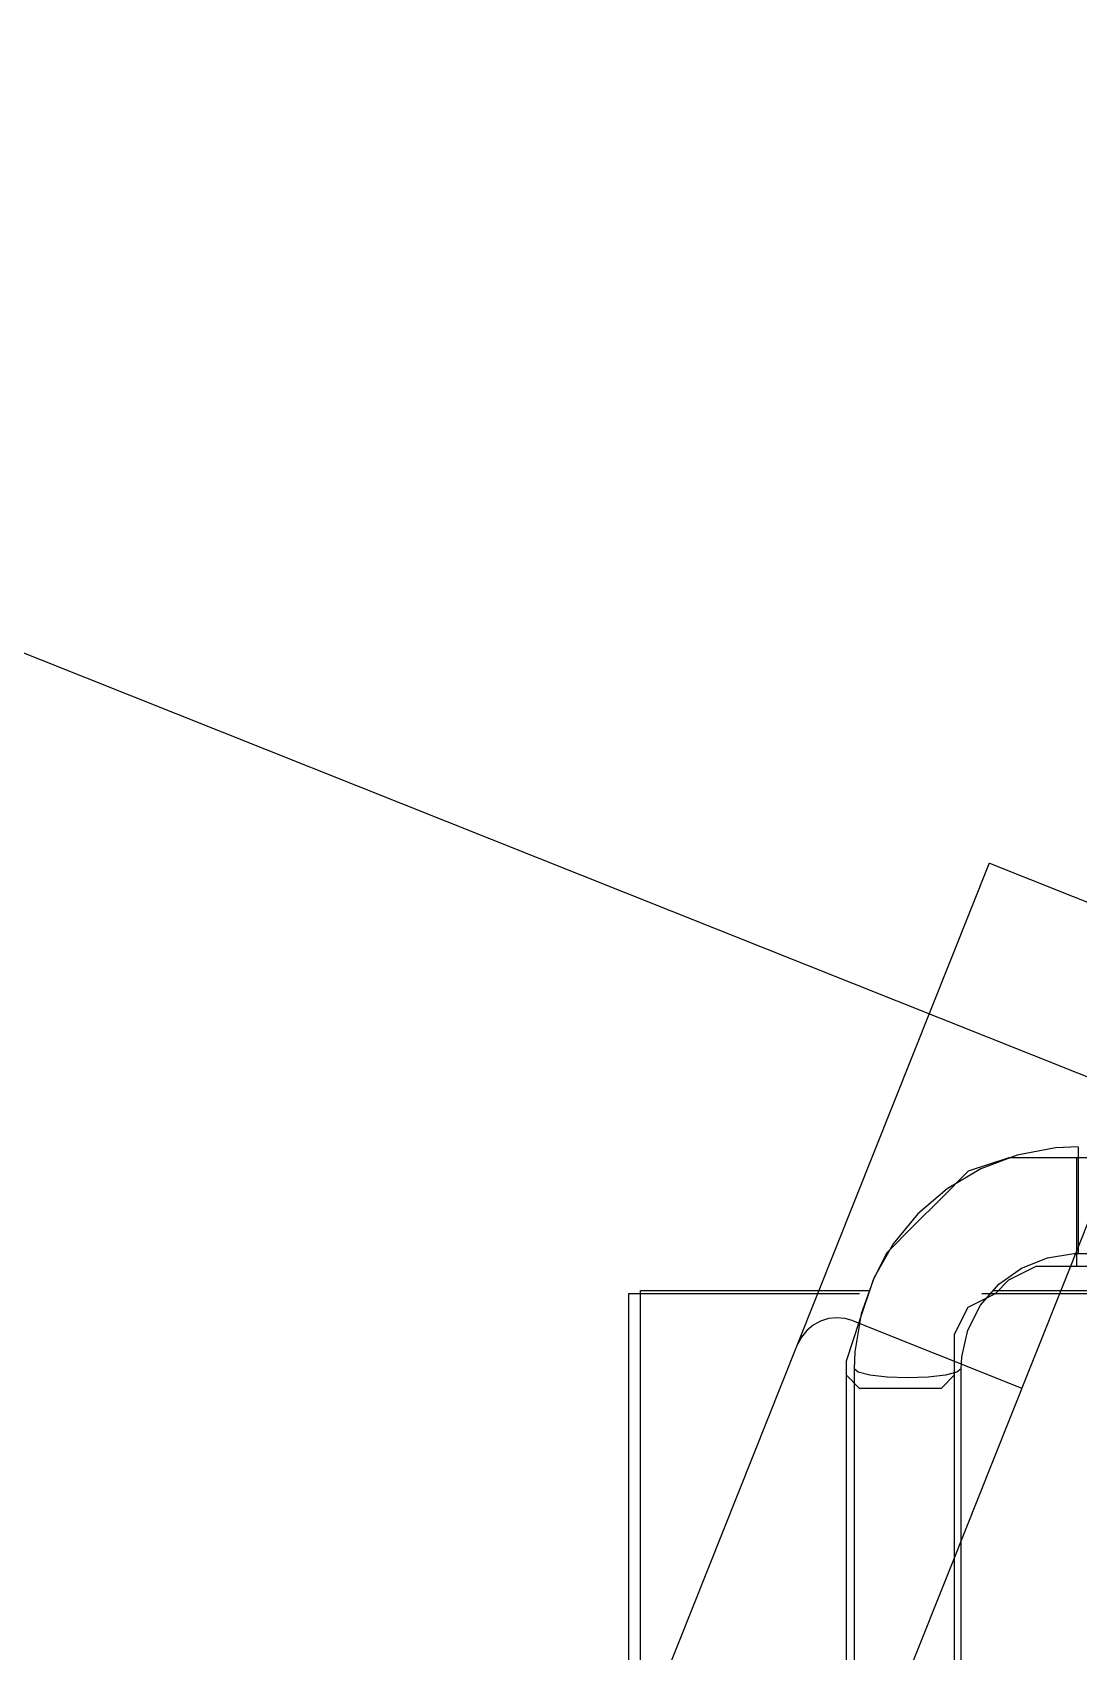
# Model space of a CAD drawing. Extents: x 3 to 592, y 5 to 207.
# Drawn here: x 44.558 to 47.277, y 67.191 to 71.399 of the extents above; entities that cross this region are included whole.
import ezdxf

# ---------------------------------------------------------------- set-up
doc = ezdxf.new("R2010")
doc.units = 0
doc.layers.get('0').update_dxf_attribs({"linetype": 'CONTINUOUS'})

msp = doc.modelspace()

# ---------------------------------------------------------------- linework, layer by layer
at = {"color": 7}
for points in [[(55.350833, 65.475556), (26.67, 76.905556)], [(47.849367, 69.682042), (47.834903, 69.645706), (47.816911, 69.600198), (47.791511, 69.536698), (47.759056, 69.455206), (47.719544, 69.356076), (47.672625, 69.238954), (47.619003, 69.104192), (47.558325, 68.951793), (47.490944, 68.782459), (47.416508, 68.59584), (47.335369, 68.392287), (47.247881, 68.172506), (47.153689, 67.936145), (47.053147, 67.683909), (46.946256, 67.415798), (46.833367, 67.132165)], [(47.849367, 69.682042), (47.834903, 69.645706), (47.816911, 69.600198), (47.791511, 69.536698), (47.759056, 69.455206), (47.719544, 69.356076), (47.672625, 69.238954), (47.619003, 69.104192), (47.558325, 68.951793), (47.490944, 68.782459), (47.416508, 68.59584), (47.335369, 68.392287), (47.247881, 68.172506), (47.153689, 67.936145), (47.053147, 67.683909), (46.946256, 67.415798), (46.833367, 67.132165)], [(46.546523, 67.988462), (47.045351, 69.240118)], [(46.546523, 67.988462), (47.045351, 69.240118)], [(47.045245, 69.239977), (47.587112, 69.024077)], [(47.045245, 69.239977), (47.587112, 69.024077)], [(47.272222, 68.474167), (47.201667, 68.474167), (47.095833, 68.474167), (46.99, 68.438889), (46.919444, 68.368333), (46.848889, 68.297778), (46.778333, 68.227222), (46.743056, 68.156667), (46.707778, 68.050833), (46.6725, 67.945), (46.6725, 67.909722)], [(47.276879, 68.502812), (47.216554, 68.499637), (47.117071, 68.480587), (47.022526, 68.444957), (46.93539, 68.393451), (46.858837, 68.328187), (46.794632, 68.250223), (46.745243, 68.162734), (46.711729, 68.06819), (46.695148, 67.969412), (46.693384, 67.925668)], [(47.276879, 68.502812), (47.216554, 68.499637), (47.117071, 68.480587), (47.022526, 68.444957), (46.93539, 68.393451), (46.858837, 68.328187), (46.794632, 68.250223), (46.745243, 68.162734), (46.711729, 68.06819), (46.695148, 67.969412), (46.693384, 67.925668)], [(47.276879, 68.502812), (47.216554, 68.499637), (47.117071, 68.480587), (47.022526, 68.444957), (46.93539, 68.393451), (46.858837, 68.328187), (46.794632, 68.250223), (46.745243, 68.162734), (46.711729, 68.06819), (46.695148, 67.969412), (46.693384, 67.925668)], [(47.276879, 68.502812), (47.216554, 68.499637), (47.117071, 68.480587), (47.022526, 68.444957), (46.93539, 68.393451), (46.858837, 68.328187), (46.794632, 68.250223), (46.745243, 68.162734), (46.711729, 68.06819), (46.695148, 67.969412), (46.693384, 67.925668)], [(47.766111, 68.474167), (47.272222, 68.474167)], [(47.272222, 68.191944), (47.272222, 68.227222), (47.272222, 68.2625), (47.272222, 68.333056), (47.272222, 68.368333), (47.272222, 68.438889), (47.272222, 68.474167)], [(47.276879, 68.22507), (47.276879, 68.250823), (47.276879, 68.289981), (47.276879, 68.340781), (47.276879, 68.394756), (47.276879, 68.444498), (47.276879, 68.48154), (47.276879, 68.500942)], [(47.276879, 68.22507), (47.276879, 68.250823), (47.276879, 68.289981), (47.276879, 68.340781), (47.276879, 68.394756), (47.276879, 68.444498), (47.276879, 68.48154), (47.276879, 68.500942)], [(47.276879, 68.22507), (47.276879, 68.250823), (47.276879, 68.289981), (47.276879, 68.340781), (47.276879, 68.394756), (47.276879, 68.444498), (47.276879, 68.48154), (47.276879, 68.500942)], [(47.276879, 68.22507), (47.276879, 68.250823), (47.276879, 68.289981), (47.276879, 68.340781), (47.276879, 68.394756), (47.276879, 68.444498), (47.276879, 68.48154), (47.276879, 68.500942)], [(46.971338, 67.925774), (46.973102, 67.956465), (46.98933, 68.026315), (47.021785, 68.090874), (47.06941, 68.145554), (47.128677, 68.187535), (47.19641, 68.214346), (47.264849, 68.224929), (47.276844, 68.224929)], [(46.971338, 67.925774), (46.973102, 67.956465), (46.98933, 68.026315), (47.021785, 68.090874), (47.06941, 68.145554), (47.128677, 68.187535), (47.19641, 68.214346), (47.264849, 68.224929), (47.276844, 68.224929)], [(46.971338, 67.925774), (46.973102, 67.956465), (46.98933, 68.026315), (47.021785, 68.090874), (47.06941, 68.145554), (47.128677, 68.187535), (47.19641, 68.214346), (47.264849, 68.224929), (47.276844, 68.224929)], [(46.971338, 67.925774), (46.973102, 67.956465), (46.98933, 68.026315), (47.021785, 68.090874), (47.06941, 68.145554), (47.128677, 68.187535), (47.19641, 68.214346), (47.264849, 68.224929), (47.276844, 68.224929)], [(47.276879, 68.22507), (47.776765, 68.22507)], [(47.276879, 68.22507), (47.776765, 68.22507)], [(47.276879, 68.22507), (47.776765, 68.22507)], [(47.276879, 68.22507), (47.776765, 68.22507)], [(46.954722, 67.909722), (46.954722, 67.945), (46.954722, 68.015556), (46.99, 68.086111), (47.060556, 68.121389), (47.095833, 68.156667), (47.166389, 68.191944), (47.236944, 68.191944), (47.272222, 68.191944)], [(47.272222, 68.191944), (47.766111, 68.191944)], [(46.108056, 62.5475), (46.108056, 68.121389)], [(46.108056, 68.121389), (46.707778, 68.121389)], [(46.138006, 62.573676), (46.138006, 68.129221)], [(46.138006, 68.129221), (46.733142, 68.129221)], [(46.138006, 62.573676), (46.138006, 68.129221)], [(46.138006, 68.129221), (46.733142, 68.129221)], [(46.138006, 62.573676), (46.138006, 68.129221)], [(46.138006, 68.129221), (46.733142, 68.129221)], [(46.138006, 62.573676), (46.138006, 68.129221)], [(46.138006, 68.129221), (46.733142, 68.129221)], [(47.025278, 68.121389), (48.048333, 68.121389)], [(47.055334, 68.129221), (48.082271, 68.129221)], [(47.055334, 68.129221), (48.082271, 68.129221)], [(47.055334, 68.129221), (48.082271, 68.129221)], [(47.055334, 68.129221), (48.082271, 68.129221)], [(46.69088, 68.050551), (46.670066, 68.056548), (46.648194, 68.058312), (46.626674, 68.056196), (46.60586, 68.049493), (46.58681, 68.038909), (46.57023, 68.024798), (46.556471, 68.007865), (46.546594, 67.988462)], [(46.69088, 68.050551), (46.670066, 68.056548), (46.648194, 68.058312), (46.626674, 68.056196), (46.60586, 68.049493), (46.58681, 68.038909), (46.57023, 68.024798), (46.556471, 68.007865), (46.546594, 67.988462)], [(46.69088, 68.050551), (47.129382, 67.875573)], [(46.69088, 68.050551), (47.129382, 67.875573)], [(45.929515, 66.440191), (46.546523, 67.988533)], [(45.929515, 66.440191), (46.546523, 67.988533)], [(46.693561, 67.925774), (46.693561, 65.789704)], [(46.693561, 67.925774), (46.693561, 65.789704)], [(46.693561, 67.925774), (46.693561, 65.789704)], [(46.693561, 67.925774), (46.693561, 65.789704)], [(46.971338, 67.925774), (46.960755, 67.916954), (46.930769, 67.909193), (46.885613, 67.904254), (46.832344, 67.90249), (46.779427, 67.904254), (46.734271, 67.909193), (46.704285, 67.916954), (46.693702, 67.925774)], [(46.971338, 67.925774), (46.960755, 67.916954), (46.930769, 67.909193), (46.885613, 67.904254), (46.832344, 67.90249), (46.779427, 67.904254), (46.734271, 67.909193), (46.704285, 67.916954), (46.693702, 67.925774)], [(46.971338, 67.925774), (46.960755, 67.916954), (46.930769, 67.909193), (46.885613, 67.904254), (46.832344, 67.90249), (46.779427, 67.904254), (46.734271, 67.909193), (46.704285, 67.916954), (46.693702, 67.925774)], [(46.971338, 67.925774), (46.960755, 67.916954), (46.930769, 67.909193), (46.885613, 67.904254), (46.832344, 67.90249), (46.779427, 67.904254), (46.734271, 67.909193), (46.704285, 67.916954), (46.693702, 67.925774)], [(46.971338, 65.789634), (46.971338, 67.925703)], [(46.971338, 65.789634), (46.971338, 67.925703)], [(46.971338, 65.789634), (46.971338, 67.925703)], [(46.971338, 65.789634), (46.971338, 67.925703)], [(46.6725, 67.909722), (46.6725, 65.757778)], [(46.954722, 67.909722), (46.919444, 67.874444), (46.884167, 67.874444), (46.813611, 67.874444), (46.778333, 67.874444), (46.707778, 67.874444), (46.6725, 67.909722)], [(46.954722, 65.757778), (46.954722, 67.909722)]]:
    msp.add_lwpolyline(points, dxfattribs=at)

doc.saveas('drawing.dxf')
